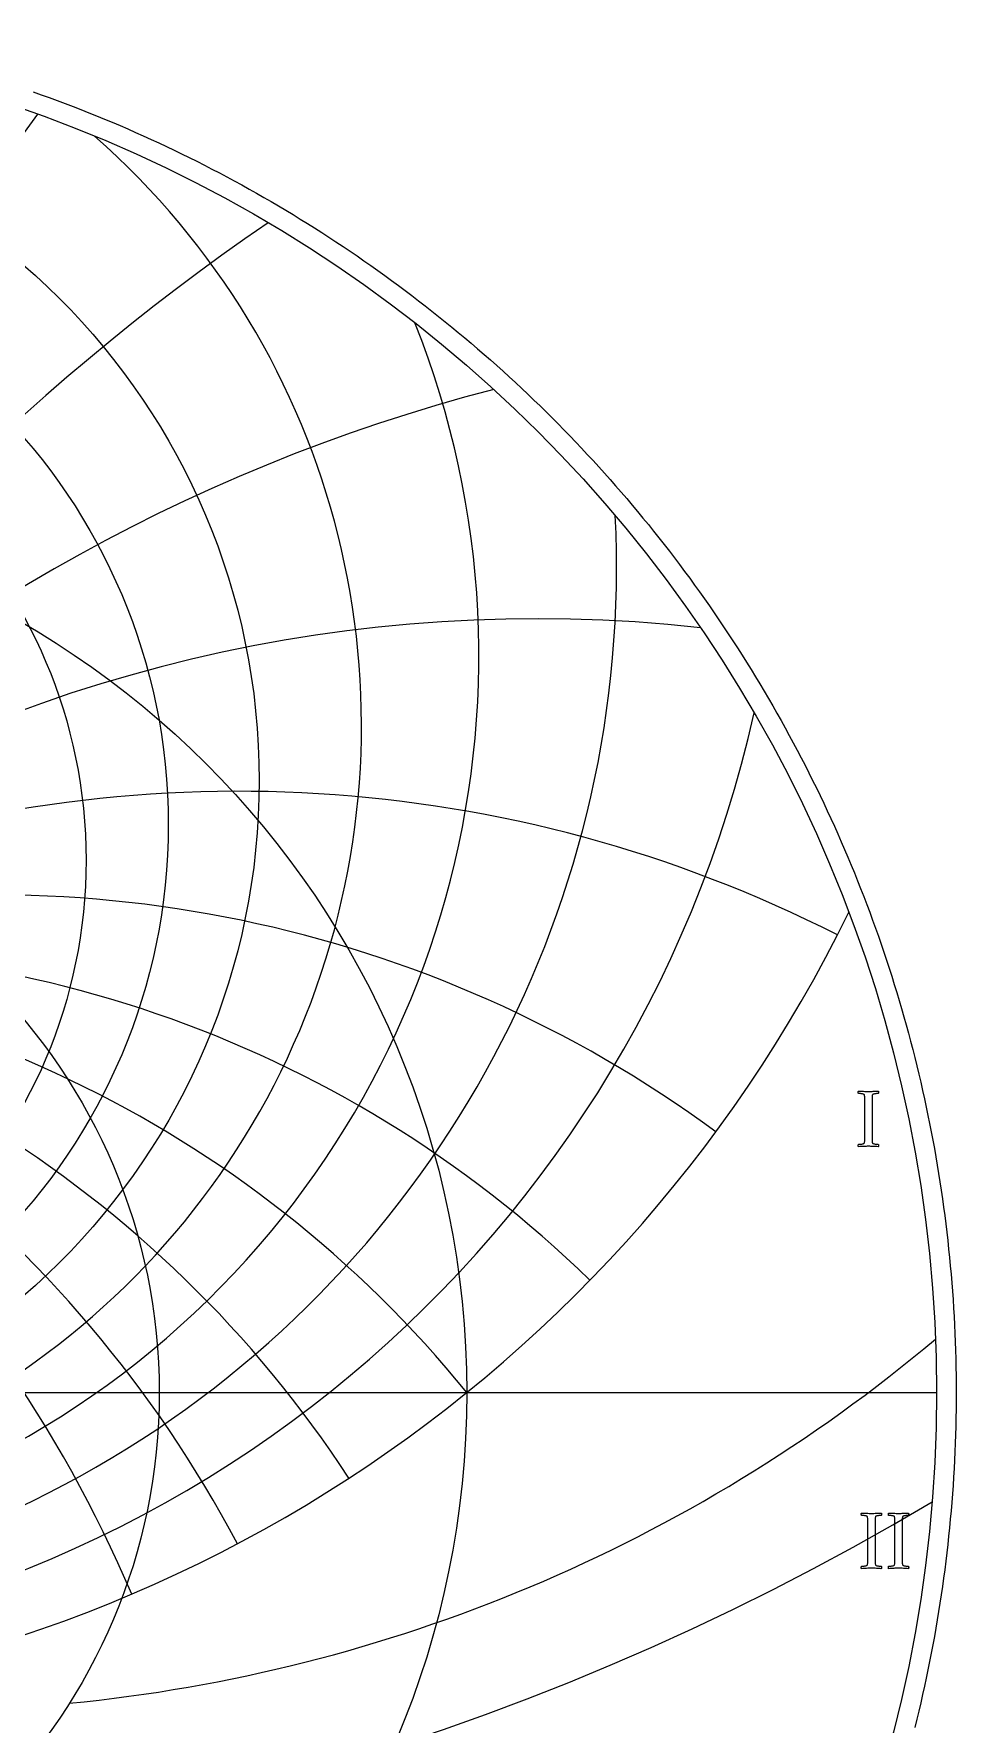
# Model space of a CAD drawing. Header units: millimetres. Extents: x -69 to 69, y -69 to 71.
# Drawn here: x 23 to 69.4, y -16.7 to 68.4 of the extents above; entities that cross this region are included whole.
import ezdxf

# ---------------------------------------------------------------- set-up
doc = ezdxf.new("R2010")
doc.units = ezdxf.units.MM
for name, color, linetype in [('CUT_OUTER', 1, 'Continuous'), ('ENGRAVE', 7, 'Continuous'), ('ENGRAVE_FINE', 8, 'Continuous'), ('TEXT', 5, 'Continuous')]:
    doc.layers.add(name, color=color, linetype=linetype)

msp = doc.modelspace()

# ---------------------------------------------------------------- linework, layer by layer
at = {"layer": 'CUT_OUTER'}
msp.add_lwpolyline([(22.9755, 65.476), (23.3768, 65.3337), (23.7772, 65.1891), (24.1768, 65.042), (24.5754, 64.8924), (24.9731, 64.7404), (25.3699, 64.5859), (25.7657, 64.429), (26.1605, 64.2697), (26.5544, 64.108), (26.9473, 63.9439), (27.3391, 63.7773), (27.7299, 63.6084), (28.1197, 63.437), (28.5084, 63.2633), (28.896, 63.0872), (29.2826, 62.9087), (29.668, 62.7278), (30.0524, 62.5446), (30.4356, 62.359), (30.8176, 62.1711), (31.1985, 61.9808), (31.5783, 61.7882), (31.9568, 61.5933), (32.3341, 61.3961), (32.7102, 61.1965), (33.0851, 60.9947), (33.4587, 60.7905), (33.8311, 60.5841), (34.2022, 60.3753), (34.572, 60.1643), (34.9405, 59.9511), (35.3077, 59.7356), (35.6736, 59.5178), (36.0381, 59.2978), (36.4013, 59.0755), (36.7631, 58.8511), (37.1235, 58.6244), (37.4825, 58.3955), (37.8401, 58.1644), (38.1963, 57.9311), (38.551, 57.6957), (38.9043, 57.458), (39.2561, 57.2183), (39.6065, 56.9763), (39.9553, 56.7322), (40.3027, 56.486), (40.6485, 56.2376), (40.9928, 55.9872), (41.3356, 55.7346), (41.6768, 55.4799), (42.0164, 55.2231), (42.3545, 54.9643), (42.6909, 54.7034), (43.0258, 54.4404), (43.359, 54.1754), (43.6906, 53.9083), (44.0205, 53.6392), (44.3488, 53.3681), (44.6755, 53.095), (45.0004, 52.8198), (45.3237, 52.5427), (45.6452, 52.2636), (45.965, 51.9826), (46.2831, 51.6996), (46.5995, 51.4146), (46.9141, 51.1277), (47.2269, 50.8389), (47.538, 50.5481), (47.8472, 50.2555), (48.1547, 49.961), (48.4603, 49.6646), (48.7642, 49.3663), (49.0661, 49.0661), (49.3663, 48.7642), (49.6646, 48.4603), (49.961, 48.1547), (50.2555, 47.8472), (50.5481, 47.538), (50.8389, 47.2269), (51.1277, 46.9141), (51.4146, 46.5995), (51.6996, 46.2831), (51.9826, 45.965), (52.2636, 45.6452), (52.5427, 45.3237), (52.8198, 45.0004), (53.095, 44.6755), (53.3681, 44.3488), (53.6392, 44.0205), (53.9083, 43.6906), (54.1754, 43.359), (54.4404, 43.0258), (54.7034, 42.6909), (54.9643, 42.3545), (55.2231, 42.0164), (55.4799, 41.6768), (55.7346, 41.3356), (55.9872, 40.9928), (56.2376, 40.6485), (56.486, 40.3027), (56.7322, 39.9553), (56.9763, 39.6065), (57.2183, 39.2561), (57.458, 38.9043), (57.6957, 38.551), (57.9311, 38.1963), (58.1644, 37.8401), (58.3955, 37.4825), (58.6244, 37.1235), (58.8511, 36.7631), (59.0755, 36.4013), (59.2978, 36.0381), (59.5178, 35.6736), (59.7356, 35.3077), (59.9511, 34.9405), (60.1643, 34.572), (60.3753, 34.2022), (60.5841, 33.8311), (60.7905, 33.4587), (60.9947, 33.0851), (61.1965, 32.7102), (61.3961, 32.3341), (61.5933, 31.9568), (61.7882, 31.5783), (61.9808, 31.1985), (62.1711, 30.8176), (62.359, 30.4356), (62.5446, 30.0524), (62.7278, 29.668), (62.9087, 29.2826), (63.0872, 28.896), (63.2633, 28.5084), (63.437, 28.1197), (63.6084, 27.7299), (63.7773, 27.3391), (63.9439, 26.9473), (64.108, 26.5544), (64.2697, 26.1605), (64.429, 25.7657), (64.5859, 25.3699), (64.7404, 24.9731), (64.8924, 24.5754), (65.042, 24.1768), (65.1891, 23.7772), (65.3337, 23.3768), (65.476, 22.9755), (65.6157, 22.5733), (65.753, 22.1702), (65.8878, 21.7664), (66.0201, 21.3617), (66.1499, 20.9562), (66.2772, 20.5499), (66.4021, 20.1429), (66.5244, 19.735), (66.6443, 19.3265), (66.7616, 18.9172), (66.8764, 18.5072), (66.9887, 18.0965), (67.0985, 17.6851), (67.2057, 17.2731), (67.3105, 16.8604), (67.4127, 16.4471), (67.5123, 16.0331), (67.6094, 15.6186), (67.704, 15.2034), (67.796, 14.7877), (67.8854, 14.3715), (67.9723, 13.9547), (68.0567, 13.5373), (68.1385, 13.1195), (68.2177, 12.7011), (68.2943, 12.2823), (68.3684, 11.863), (68.4399, 11.4433), (68.5088, 11.0232), (68.5752, 10.6026), (68.639, 10.1816), (68.7001, 9.7603), (68.7587, 9.3386), (68.8147, 8.9165), (68.8682, 8.4941), (68.919, 8.0713), (68.9672, 7.6483), (69.0128, 7.225), (69.0559, 6.8014), (69.0963, 6.3776), (69.1341, 5.9535), (69.1694, 5.5292), (69.202, 5.1046), (69.232, 4.6799), (69.2594, 4.255), (69.2842, 3.83), (69.3064, 3.4048), (69.326, 2.9795), (69.343, 2.5541), (69.3573, 2.1285), (69.3691, 1.7029), (69.3782, 1.2772), (69.3848, 0.8515), (69.3887, 0.4258), (69.39, 0), (69.3887, -0.4258), (69.3848, -0.8515), (69.3782, -1.2772), (69.3691, -1.7029), (69.3573, -2.1285), (69.343, -2.5541), (69.326, -2.9795), (69.3064, -3.4048), (69.2842, -3.83), (69.2594, -4.255), (69.232, -4.6799), (69.202, -5.1046), (69.1694, -5.5292), (69.1341, -5.9535), (69.0963, -6.3776), (69.0559, -6.8014), (69.0128, -7.225), (68.9672, -7.6483), (68.919, -8.0713), (68.8682, -8.4941), (68.8147, -8.9165), (68.7587, -9.3386), (68.7001, -9.7603), (68.639, -10.1816), (68.5752, -10.6026), (68.5088, -11.0232), (68.4399, -11.4433), (68.3684, -11.863), (68.2943, -12.2823), (68.2177, -12.7011), (68.1385, -13.1195), (68.0567, -13.5373), (67.9723, -13.9547), (67.8854, -14.3715), (67.796, -14.7877), (67.704, -15.2034), (67.6094, -15.6186), (67.5123, -16.0331), (67.4127, -16.4471), (67.3105, -16.8604)], dxfattribs=at)
at = {"layer": 'ENGRAVE'}
msp.add_lwpolyline([(-68.4, 0), (68.4, 0)], dxfattribs=at)
for centre, radius in [((0, 0), 68.4), ((0, 30.8113), 34.3351), ((0, 28.589), 29.7615), ((0, 26.798), 25.6255), ((0, 0), 44.7739), ((0, 0), 29.3085)]:
    msp.add_circle(centre, radius, dxfattribs=at)
for centre, radius, start, end in [((0, 33.5849), 39.4795, 131.307855, 48.692145), ((0, 37.0825), 45.3808, 158.307565, 21.692435), ((0, 41.5606), 52.3099, 177.166321, 2.833679), ((0, 47.4156), 60.6782, 192.562112, 347.437888), ((0, 55.2912), 71.1465, 205.930897, 334.069103), ((0, -36.2572), 57.6133, 39, 141), ((0, -36.2572), 57.6133, 39, 141), ((17.0579, 63.6608), 79.6767, 275.566529, 310.069655)]:
    msp.add_arc(centre, radius, start, end, dxfattribs=at)
at = {"layer": 'ENGRAVE_FINE'}
for centre, radius, start, end in [((158.2911, -36.2572), 168.4499, 143.3264, 172.854105), ((158.2911, -36.2572), 168.4499, 143.3264, 172.854105), ((99.7891, -36.2572), 115.2265, 124.337179, 169.159346), ((99.7891, -36.2572), 115.2265, 124.337179, 169.159346), ((68.6608, -36.2572), 89.6303, 104.554259, 165.311432), ((68.6608, -36.2572), 89.6303, 104.554259, 165.311432), ((48.3433, -36.2572), 75.2088, 83.748509, 161.246929), ((48.3433, -36.2572), 75.2088, 83.748509, 161.246929), ((-33.263, -36.2572), 66.5261, 23.109812, 116.954145), ((-33.263, -36.2572), 66.5261, 23.109812, 116.954145), ((33.263, -36.2572), 66.5261, 63.045855, 156.890188), ((33.263, -36.2572), 66.5261, 63.045855, 156.890188), ((-20.9695, -36.2572), 61.3108, 27.851987, 126.345474), ((-20.9695, -36.2572), 61.3108, 27.851987, 126.345474), ((20.9695, -36.2572), 61.3108, 53.654526, 152.148013), ((20.9695, -36.2572), 61.3108, 53.654526, 152.148013), ((-10.1588, -36.2572), 58.502, 33.097661, 134.238363), ((-10.1588, -36.2572), 58.502, 33.097661, 134.238363), ((10.1588, -36.2572), 58.502, 45.761637, 146.902339), ((10.1588, -36.2572), 58.502, 45.761637, 146.902339), ((0, 108.6341), 132.9443, 239.147014, 300.852986)]:
    msp.add_arc(centre, radius, start, end, dxfattribs=at)
at = {"layer": 'TEXT'}
for points in [[(64.9789, 15.1584), (65.041, 15.1588), (65.1024, 15.16), (65.1629, 15.1621), (65.2227, 15.1649), (65.2827, 15.168), (65.344, 15.1708), (65.4067, 15.1734), (65.4708, 15.1757), (65.4782, 15.1654), (65.4832, 15.152), (65.4857, 15.1352), (65.4859, 15.1153), (65.4841, 15.0953), (65.481, 15.0786), (65.4766, 15.0651), (65.4708, 15.0549), (65.4551, 15.0545), (65.4341, 15.0532), (65.4077, 15.0512), (65.3758, 15.0484), (65.3419, 15.0448), (65.309, 15.0403), (65.2771, 15.035), (65.2464, 15.029), (65.2194, 15.0217), (65.1989, 15.0128), (65.1849, 15.0023), (65.1774, 14.9901), (65.1716, 14.967), (65.1671, 14.9405), (65.164, 14.9109), (65.1623, 14.878), (65.1613, 14.8426), (65.1606, 14.8057), (65.1602, 14.7671), (65.1601, 14.7269), (65.1601, 14.7205), (65.1601, 14.714), (65.1601, 14.7075), (65.1601, 14.7011), (65.1601, 14.6946), (65.1601, 14.6881), (65.1601, 14.6816), (65.1601, 14.6752), (65.1601, 12.8759), (65.1601, 12.8694), (65.1601, 12.8629), (65.1601, 12.8565), (65.1601, 12.85), (65.1601, 12.8435), (65.1601, 12.837), (65.1601, 12.8306), (65.1601, 12.8241), (65.1602, 12.784), (65.1606, 12.7459), (65.1613, 12.7096), (65.1623, 12.6752), (65.164, 12.6433), (65.1671, 12.6143), (65.1716, 12.5883), (65.1774, 12.5652), (65.1849, 12.5547), (65.1989, 12.5447), (65.2194, 12.5353), (65.2464, 12.5264), (65.2771, 12.5184), (65.309, 12.5118), (65.3419, 12.5066), (65.3758, 12.5026), (65.4077, 12.4998), (65.4341, 12.4978), (65.4551, 12.4966), (65.4708, 12.4962), (65.4766, 12.4859), (65.481, 12.4724), (65.4841, 12.4557), (65.4859, 12.4358), (65.4857, 12.4158), (65.4832, 12.3991), (65.4782, 12.3856), (65.4708, 12.3754), (65.4067, 12.3795), (65.344, 12.3834), (65.2827, 12.3871), (65.2227, 12.3905), (65.1629, 12.3933), (65.1024, 12.3953), (65.041, 12.3965), (64.9789, 12.3969), (64.9182, 12.3965), (64.857, 12.3953), (64.7952, 12.3933), (64.7329, 12.3905), (64.6701, 12.3871), (64.6067, 12.3834), (64.5428, 12.3795), (64.4784, 12.3754), (64.4709, 12.3856), (64.466, 12.3991), (64.4634, 12.4158), (64.4633, 12.4358), (64.465, 12.4557), (64.4681, 12.4724), (64.4726, 12.4859), (64.4784, 12.4962), (64.494, 12.4966), (64.515, 12.4978), (64.5415, 12.4998), (64.5733, 12.5026), (64.6074, 12.5066), (64.6407, 12.5118), (64.6732, 12.5184), (64.7049, 12.5264), (64.7325, 12.5353), (64.7529, 12.5447), (64.766, 12.5547), (64.7718, 12.5652), (64.7795, 12.593), (64.7852, 12.6245), (64.7892, 12.6599), (64.7912, 12.699), (64.7921, 12.7408), (64.7928, 12.7842), (64.7932, 12.8292), (64.7933, 12.8759), (64.7933, 14.6752), (64.7932, 14.722), (64.7928, 14.7674), (64.7921, 14.8115), (64.7912, 14.8542), (64.7892, 14.8943), (64.7852, 14.9303), (64.7795, 14.9622), (64.7718, 14.9901), (64.766, 15.0023), (64.7529, 15.0128), (64.7325, 15.0217), (64.7049, 15.029), (64.6732, 15.035), (64.6407, 15.0403), (64.6074, 15.0448), (64.5733, 15.0484), (64.5415, 15.0512), (64.515, 15.0532), (64.494, 15.0545), (64.4784, 15.0549), (64.4726, 15.0651), (64.4681, 15.0786), (64.465, 15.0953), (64.4633, 15.1153), (64.4634, 15.1352), (64.466, 15.152), (64.4709, 15.1654), (64.4784, 15.1757), (64.5428, 15.1734), (64.6067, 15.1708), (64.6701, 15.168), (64.7329, 15.1649), (64.7952, 15.1621), (64.857, 15.16), (64.9182, 15.1588), (64.9789, 15.1584)], [(65.1322, -6.0815), (65.1944, -6.0811), (65.2557, -6.0799), (65.3163, -6.0779), (65.376, -6.0751), (65.436, -6.072), (65.4974, -6.0691), (65.5601, -6.0666), (65.6241, -6.0643), (65.6315, -6.0745), (65.6365, -6.088), (65.6391, -6.1047), (65.6392, -6.1247), (65.6375, -6.1446), (65.6344, -6.1614), (65.6299, -6.1748), (65.6241, -6.1851), (65.6085, -6.1855), (65.5874, -6.1867), (65.561, -6.1887), (65.5292, -6.1916), (65.4952, -6.1952), (65.4623, -6.1996), (65.4305, -6.2049), (65.3998, -6.211), (65.3728, -6.2183), (65.3523, -6.2272), (65.3383, -6.2377), (65.3307, -6.2498), (65.3249, -6.273), (65.3205, -6.2994), (65.3174, -6.3291), (65.3156, -6.362), (65.3147, -6.3973), (65.314, -6.4343), (65.3136, -6.4728), (65.3135, -6.513), (65.3135, -6.5195), (65.3135, -6.526), (65.3135, -6.5324), (65.3135, -6.5389), (65.3135, -6.5454), (65.3135, -6.5518), (65.3135, -6.5583), (65.3135, -6.5648), (65.3135, -8.3641), (65.3135, -8.3706), (65.3135, -8.377), (65.3135, -8.3835), (65.3135, -8.39), (65.3135, -8.3964), (65.3135, -8.4029), (65.3135, -8.4094), (65.3135, -8.4159), (65.3136, -8.4559), (65.314, -8.4941), (65.3147, -8.5303), (65.3156, -8.5647), (65.3174, -8.5967), (65.3205, -8.6257), (65.3249, -8.6517), (65.3307, -8.6747), (65.3383, -8.6853), (65.3523, -8.6952), (65.3728, -8.7047), (65.3998, -8.7136), (65.4305, -8.7215), (65.4623, -8.7281), (65.4952, -8.7334), (65.5292, -8.7373), (65.561, -8.7401), (65.5874, -8.7422), (65.6085, -8.7434), (65.6241, -8.7438), (65.6299, -8.754), (65.6344, -8.7675), (65.6375, -8.7842), (65.6392, -8.8042), (65.6391, -8.8241), (65.6365, -8.8409), (65.6315, -8.8544), (65.6241, -8.8646), (65.5601, -8.8604), (65.4974, -8.8565), (65.436, -8.8529), (65.376, -8.8495), (65.3163, -8.8467), (65.2557, -8.8446), (65.1944, -8.8434), (65.1322, -8.843), (65.0716, -8.8434), (65.0103, -8.8446), (64.9486, -8.8467), (64.8863, -8.8495), (64.8235, -8.8529), (64.7601, -8.8565), (64.6962, -8.8604), (64.6317, -8.8646), (64.6243, -8.8544), (64.6193, -8.8409), (64.6167, -8.8241), (64.6166, -8.8042), (64.6184, -8.7842), (64.6215, -8.7675), (64.6259, -8.754), (64.6317, -8.7438), (64.6474, -8.7434), (64.6684, -8.7422), (64.6948, -8.7401), (64.7266, -8.7373), (64.7608, -8.7334), (64.7941, -8.7281), (64.8266, -8.7215), (64.8582, -8.7136), (64.8859, -8.7047), (64.9062, -8.6952), (64.9193, -8.6853), (64.9251, -8.6747), (64.9328, -8.647), (64.9386, -8.6154), (64.9425, -8.5801), (64.9445, -8.541), (64.9455, -8.4992), (64.9462, -8.4558), (64.9466, -8.4107), (64.9467, -8.3641), (64.9467, -6.5648), (64.9466, -6.518), (64.9462, -6.4726), (64.9455, -6.4285), (64.9445, -6.3857), (64.9425, -6.3457), (64.9386, -6.3097), (64.9328, -6.2777), (64.9251, -6.2498), (64.9193, -6.2377), (64.9062, -6.2272), (64.8859, -6.2183), (64.8582, -6.211), (64.8266, -6.2049), (64.7941, -6.1996), (64.7608, -6.1952), (64.7266, -6.1916), (64.6948, -6.1887), (64.6684, -6.1867), (64.6474, -6.1855), (64.6317, -6.1851), (64.6259, -6.1748), (64.6215, -6.1614), (64.6184, -6.1446), (64.6166, -6.1247), (64.6167, -6.1047), (64.6193, -6.088), (64.6243, -6.0745), (64.6317, -6.0643), (64.6962, -6.0666), (64.7601, -6.0691), (64.8235, -6.072), (64.8863, -6.0751), (64.9486, -6.0779), (65.0103, -6.0799), (65.0716, -6.0811), (65.1322, -6.0815)], [(66.4957, -6.0815), (66.5579, -6.0811), (66.6192, -6.0799), (66.6798, -6.0779), (66.7395, -6.0751), (66.7995, -6.072), (66.8609, -6.0691), (66.9236, -6.0666), (66.9876, -6.0643), (66.995, -6.0745), (67, -6.088), (67.0026, -6.1047), (67.0027, -6.1247), (67.001, -6.1446), (66.9979, -6.1614), (66.9934, -6.1748), (66.9876, -6.1851), (66.972, -6.1855), (66.9509, -6.1867), (66.9245, -6.1887), (66.8927, -6.1916), (66.8587, -6.1952), (66.8258, -6.1996), (66.794, -6.2049), (66.7632, -6.211), (66.7363, -6.2183), (66.7158, -6.2272), (66.7018, -6.2377), (66.6942, -6.2498), (66.6884, -6.273), (66.684, -6.2994), (66.6809, -6.3291), (66.6791, -6.362), (66.6782, -6.3973), (66.6775, -6.4343), (66.6771, -6.4728), (66.6769, -6.513), (66.6769, -6.5195), (66.6769, -6.526), (66.6769, -6.5324), (66.6769, -6.5389), (66.6769, -6.5454), (66.6769, -6.5518), (66.6769, -6.5583), (66.6769, -6.5648), (66.6769, -8.3641), (66.6769, -8.3706), (66.6769, -8.377), (66.6769, -8.3835), (66.6769, -8.39), (66.6769, -8.3964), (66.6769, -8.4029), (66.6769, -8.4094), (66.6769, -8.4159), (66.6771, -8.4559), (66.6775, -8.4941), (66.6782, -8.5303), (66.6791, -8.5647), (66.6809, -8.5967), (66.684, -8.6257), (66.6884, -8.6517), (66.6942, -8.6747), (66.7018, -8.6853), (66.7158, -8.6952), (66.7363, -8.7047), (66.7632, -8.7136), (66.794, -8.7215), (66.8258, -8.7281), (66.8587, -8.7334), (66.8927, -8.7373), (66.9245, -8.7401), (66.9509, -8.7422), (66.972, -8.7434), (66.9876, -8.7438), (66.9934, -8.754), (66.9979, -8.7675), (67.001, -8.7842), (67.0027, -8.8042), (67.0026, -8.8241), (67, -8.8409), (66.995, -8.8544), (66.9876, -8.8646), (66.9236, -8.8604), (66.8609, -8.8565), (66.7995, -8.8529), (66.7395, -8.8495), (66.6798, -8.8467), (66.6192, -8.8446), (66.5579, -8.8434), (66.4957, -8.843), (66.435, -8.8434), (66.3738, -8.8446), (66.3121, -8.8467), (66.2498, -8.8495), (66.1869, -8.8529), (66.1236, -8.8565), (66.0597, -8.8604), (65.9952, -8.8646), (65.9878, -8.8544), (65.9828, -8.8409), (65.9802, -8.8241), (65.9801, -8.8042), (65.9819, -8.7842), (65.985, -8.7675), (65.9894, -8.754), (65.9952, -8.7438), (66.0108, -8.7434), (66.0319, -8.7422), (66.0583, -8.7401), (66.0901, -8.7373), (66.1242, -8.7334), (66.1575, -8.7281), (66.19, -8.7215), (66.2217, -8.7136), (66.2494, -8.7047), (66.2697, -8.6952), (66.2828, -8.6853), (66.2886, -8.6747), (66.2963, -8.647), (66.3021, -8.6154), (66.306, -8.5801), (66.308, -8.541), (66.309, -8.4992), (66.3096, -8.4558), (66.31, -8.4107), (66.3102, -8.3641), (66.3102, -6.5648), (66.31, -6.518), (66.3096, -6.4726), (66.309, -6.4285), (66.308, -6.3857), (66.306, -6.3457), (66.3021, -6.3097), (66.2963, -6.2777), (66.2886, -6.2498), (66.2828, -6.2377), (66.2697, -6.2272), (66.2494, -6.2183), (66.2217, -6.211), (66.19, -6.2049), (66.1575, -6.1996), (66.1242, -6.1952), (66.0901, -6.1916), (66.0583, -6.1887), (66.0319, -6.1867), (66.0108, -6.1855), (65.9952, -6.1851), (65.9894, -6.1748), (65.985, -6.1614), (65.9819, -6.1446), (65.9801, -6.1247), (65.9802, -6.1047), (65.9828, -6.088), (65.9878, -6.0745), (65.9952, -6.0643), (66.0597, -6.0666), (66.1236, -6.0691), (66.1869, -6.072), (66.2498, -6.0751), (66.3121, -6.0779), (66.3738, -6.0799), (66.435, -6.0811), (66.4957, -6.0815)]]:
    msp.add_lwpolyline(points, close=True, dxfattribs=at)

doc.saveas('drawing.dxf')
